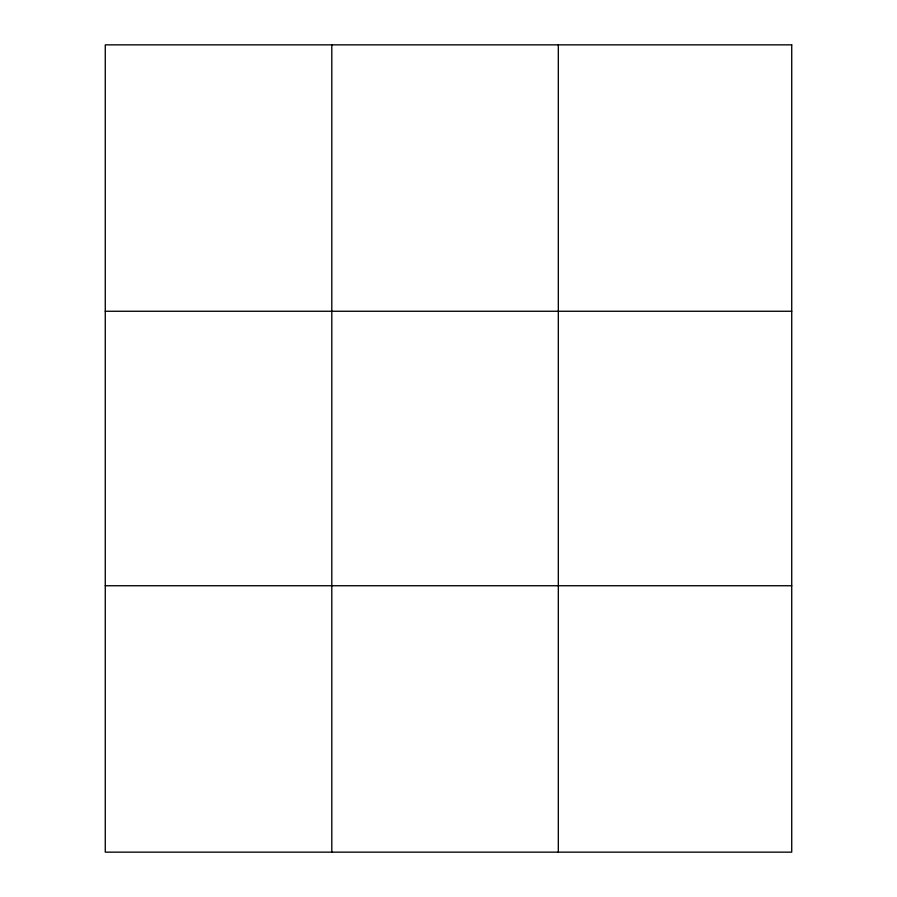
<?xml version="1.0" encoding="UTF-8"?>
<svg xmlns="http://www.w3.org/2000/svg" width="897" height="897" viewBox="0 0 897 897"><rect width="100%" height="100%" fill="white"/><g stroke="black" fill="none" stroke-linecap="round" stroke-linejoin="round"><path stroke-width="1.35" d="M331.8 44.85L331.8 852.15M558.326 44.85L558.326 852.15M105.274 311.259L791.726 311.259M105.274 585.741L791.726 585.741M791.726 44.85L791.726 852.15L105.274 852.15L105.274 44.85L791.726 44.85"/></g></svg>
